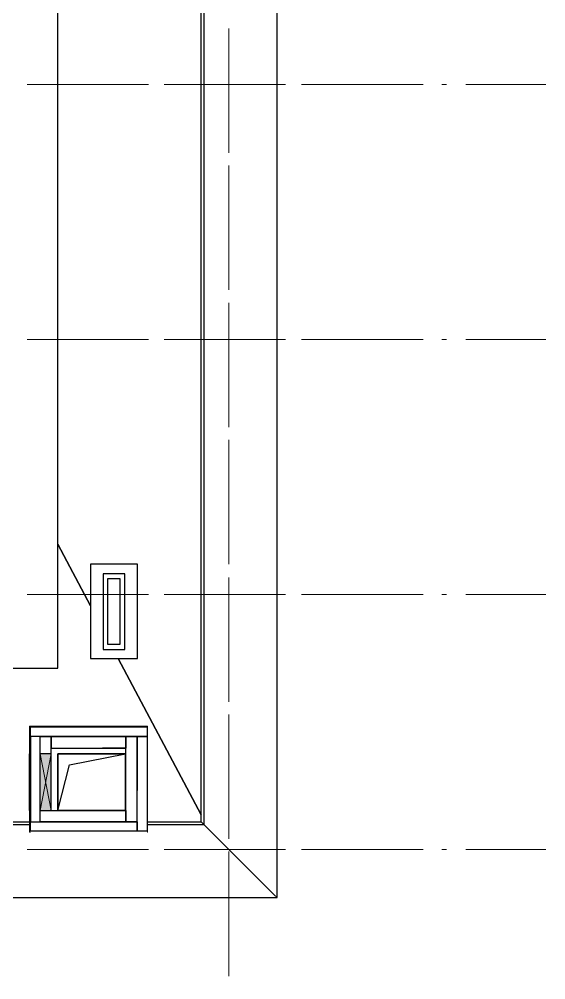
# Model space of a CAD drawing. Header units: millimetres. Extents: x -84737 to 172119, y -43083 to 59399.
# Drawn here: x 141285 to 146860, y 39666 to 49837 of the extents above; entities that cross this region are included whole.
import ezdxf

# ---------------------------------------------------------------- set-up
doc = ezdxf.new("R2010")
doc.units = ezdxf.units.MM
doc.layers.add('PDF _Геометрия', color=7, linetype='Continuous')
doc.layers.add('PDF _Сплошная заливка', color=7, linetype='Continuous', true_color=0xffffff)

msp = doc.modelspace()

# ---------------------------------------------------------------- hatches: boundary and pattern name
at = {"layer": 'PDF _Сплошная заливка', "transparency": 33554559}
h = msp.add_hatch(color=256, dxfattribs=at)
h.paths.add_polyline_path([(141395, 42060), (141403, 42060), (141403, 42344), (141395, 42344)])
h.paths.add_polyline_path([(141403, 41459), (141395, 41459), (141395, 41230), (141403, 41230)])

# ---------------------------------------------------------------- linework, layer by layer
at = {"layer": 'PDF _Геометрия', "lineweight": 30}
for points in [[(137695, 39677), (137695, 39656), (137670, 39656), (137356, 39656), (137356, 40557), (137670, 40557), (137695, 40557), (137695, 40536), (137699, 40536), (144015, 40536), (143985, 40566), (143240, 41311), (143985, 40566), (144015, 40536), (144015, 56554), (143985, 56524), (143240, 55784), (143985, 56524), (144015, 56554), (123794, 56554), (123823, 56524), (124568, 55784)], [(142643, 41340), (143211, 41340), (143211, 55750), (143240, 55784), (143240, 41311)], [(142224, 43965), (142174, 43965), (142174, 43914)], [(142402, 43914), (142402, 43965), (142351, 43965)], [(142174, 43216), (142174, 43165), (142224, 43165)], [(142351, 43165), (142402, 43165), (142402, 43216)], [(142165, 42352), (142415, 42352)], [(142533, 41340), (142533, 41239), (141403, 41239), (141403, 41340), (141505, 41340), (141505, 42242), (141403, 42242), (141403, 41340), (142533, 41340), (142415, 41340), (142415, 42242), (142533, 42242), (142533, 41671)], [(141623, 42060), (141505, 42060), (141505, 42242), (141623, 42242), (142415, 42242), (142415, 42119)], [(141623, 41459), (141623, 42060), (141623, 42242), (141623, 42119), (142415, 42119), (142165, 42119)], [(141403, 41459), (141395, 41459), (141395, 42060), (141403, 42060)], [(141695, 41459), (141818, 41941), (142411, 42060)], [(137695, 41340), (141395, 41340)], [(137695, 41311), (141395, 41311)], [(142643, 41311), (143240, 41311), (143211, 41340)]]:
    msp.add_lwpolyline(points, dxfattribs=at)
for points in [[(141695, 53968), (140197, 53968), (140197, 42966), (141695, 42966)], [(142038, 43626), (141695, 44278)], [(142538, 44066), (142038, 44066), (142038, 43067), (142538, 43067)], [(142402, 43965), (142174, 43965), (142174, 43165), (142402, 43165)], [(142351, 43914), (142351, 43216), (142224, 43216), (142224, 43914)], [(143211, 41412), (142334, 43067)], [(141403, 42242), (141403, 42344), (142639, 42344), (142639, 42242)], [(142533, 42242), (142639, 42242), (142639, 41239), (142533, 41239)], [(141403, 41459), (141403, 42060)], [(142411, 42060), (141695, 42060), (141695, 41459), (142411, 41459)], [(142415, 41459), (142415, 41340), (141505, 41340), (141505, 41459)]]:
    msp.add_lwpolyline(points, close=True, dxfattribs=at)
at = {"layer": 'PDF _Геометрия', "lineweight": 9}
for points in [[(143503, 48740), (143503, 49739)], [(143503, 49624), (143503, 49675)], [(143503, 48422), (143503, 49425)], [(141369, 49146), (142368, 49146)], [(141399, 49146), (141454, 49146)], [(141653, 49146), (142652, 49146)], [(142567, 49146), (142622, 49146)], [(142821, 49146), (143820, 49146)], [(142851, 49146), (142906, 49146)], [(143105, 49146), (144104, 49146)], [(144019, 49146), (144074, 49146)], [(144273, 49146), (144836, 49146)], [(144307, 49146), (144358, 49146)], [(144557, 49146), (145560, 49146)], [(145759, 49146), (145810, 49146)], [(146013, 49146), (146860, 49146)], [(143503, 48486), (143503, 48541)], [(143503, 47288), (143503, 48287)], [(143503, 48172), (143503, 48223)], [(143503, 46970), (143503, 47969)], [(143503, 47034), (143503, 47089)], [(143503, 45836), (143503, 46835)], [(143503, 46716), (143503, 46771)], [(143503, 45518), (143503, 46517)], [(141369, 46445), (142368, 46445)], [(141399, 46445), (141454, 46445)], [(141653, 46445), (142652, 46445)], [(142567, 46445), (142622, 46445)], [(142821, 46445), (143820, 46445)], [(142851, 46445), (142906, 46445)], [(143105, 46445), (144104, 46445)], [(144019, 46445), (144074, 46445)], [(144273, 46445), (144836, 46445)], [(144307, 46445), (144358, 46445)], [(144557, 46445), (145560, 46445)], [(145759, 46445), (145810, 46445)], [(146013, 46445), (146860, 46445)], [(143503, 45582), (143503, 45633)], [(143503, 44380), (143503, 45383)], [(143503, 45264), (143503, 45319)], [(143503, 44066), (143503, 45065)], [(143503, 44130), (143503, 44181)], [(143503, 42928), (143503, 43927)], [(143503, 43812), (143503, 43863)], [(141369, 43745), (142368, 43745)], [(141399, 43745), (141454, 43745)], [(141653, 43745), (142652, 43745)], [(142567, 43745), (142622, 43745)], [(142821, 43745), (143820, 43745)], [(142851, 43745), (142906, 43745)], [(143105, 43745), (144104, 43745)], [(144019, 43745), (144074, 43745)], [(144273, 43745), (144836, 43745)], [(144307, 43745), (144358, 43745)], [(144557, 43745), (145560, 43745)], [(145759, 43745), (145810, 43745)], [(146013, 43745), (146860, 43745)], [(143503, 42610), (143503, 43613)], [(143503, 42674), (143503, 42729)], [(143503, 41476), (143503, 42475)], [(141501, 42352), (141501, 42348)], [(142025, 42344), (142021, 42352)], [(142322, 42352), (142317, 42344)], [(142381, 42344), (142377, 42348)], [(142555, 42352), (142550, 42344)], [(143503, 42361), (143503, 42411)], [(141399, 42212), (141395, 42217)], [(143503, 41158), (143503, 42157)], [(142643, 41692), (142643, 41687)], [(142643, 41489), (142639, 41476)], [(143503, 41222), (143503, 41277)], [(141369, 41044), (142368, 41044)], [(141399, 41044), (141454, 41044)], [(141653, 41044), (142652, 41044)], [(142567, 41044), (142622, 41044)], [(142821, 41044), (143820, 41044)], [(142851, 41044), (142906, 41044)], [(143105, 41044), (144104, 41044)], [(143503, 40024), (143503, 41023)], [(144019, 41044), (144074, 41044)], [(144273, 41044), (144836, 41044)], [(144307, 41044), (144358, 41044)], [(144557, 41044), (145560, 41044)], [(145759, 41044), (145810, 41044)], [(146013, 41044), (146860, 41044)], [(143503, 40904), (143503, 40959)], [(143503, 39706), (143503, 40705)], [(143503, 39770), (143503, 39821)]]:
    msp.add_lwpolyline(points, dxfattribs=at)
at = {"layer": 'PDF _Геометрия', "lineweight": 18}
for points in [[(142639, 41230), (142643, 41230), (142643, 42344), (142643, 42352), (141395, 42352), (141395, 42344), (141395, 42060), (141399, 42060), (141403, 42060), (141403, 42344), (142639, 42344), (142639, 41239)], [(141403, 41239), (141403, 41459), (141399, 41459), (141395, 41459), (141395, 41230), (141399, 41230), (141403, 41230)]]:
    msp.add_lwpolyline(points, dxfattribs=at)
at = {"layer": 'PDF _Геометрия', "lineweight": 9}
for points in [[(141623, 41459), (141505, 41459), (141623, 42060), (141505, 42060)], [(141505, 42060), (141505, 41459), (141623, 41459), (141623, 42060)]]:
    msp.add_lwpolyline(points, close=True, dxfattribs=at)
at = {"layer": 'PDF _Геометрия', "color": 253, "lineweight": 30, "true_color": 0xaaaaaa}
msp.add_lwpolyline([(141695, 42060), (142411, 42060), (142411, 41459), (141695, 41459)], close=True, dxfattribs=at)
at = {"layer": 'PDF _Сплошная заливка', "lineweight": 5, "transparency": 33554559}
for points in [[(141395, 42352), (141395, 42344), (142643, 42352), (142643, 42344)], [(142639, 42344), (142639, 41230), (142643, 42344), (142643, 41230)]]:
    msp.add_solid(points, dxfattribs=at)
at = {"layer": 'PDF _Сплошная заливка', "color": 8, "lineweight": 5, "true_color": 0x808080, "transparency": 33554559}
msp.add_solid([(141505, 42060), (141505, 41459), (141623, 42060), (141623, 41459)], dxfattribs=at)

doc.saveas('drawing.dxf')
